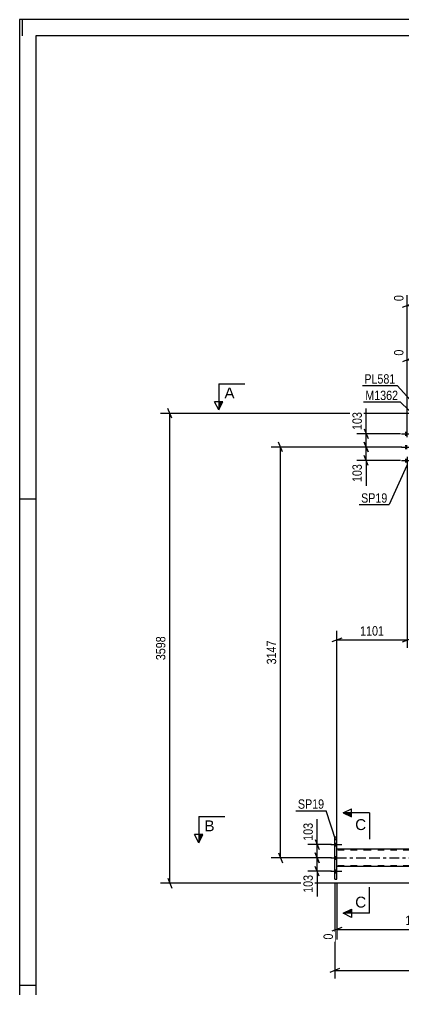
# Model space of a CAD drawing. Header units: millimetres. Extents: x 0 to 841, y 0 to 594.
# Drawn here: x 0 to 117.8, y 296.8 to 594 of the extents above; entities that cross this region are included whole.
import ezdxf

# ---------------------------------------------------------------- set-up
doc = ezdxf.new("R2010")
doc.units = ezdxf.units.MM
doc.linetypes.add('DXK_LINE_DOT2', pattern=[3.9198, 1.9599, -1.9599])
doc.linetypes.add('DXK_LINE_DOT3', pattern=[5.9187, 2.979, -0.9799, 0.9799, -0.9799])
doc.styles.add('Arial', font='ARIAL.TTF', dxfattribs={"height": 0.2})
doc.styles.add('Arial Narrow', font='ARIALN.TTF', dxfattribs={"height": 0.2})

# ---------------------------------------------------------------- blocks, each defined once
blk = doc.blocks.new('Unknown-318893670-1135')
at = {"color": 5, "linetype": 'Continuous'}
for p, q in [((841, 594), (0, 594)), ((0, 594), (0, 0)), ((1, 589), (1, 594)), ((836, 589), (5, 589)), ((5, 589), (5, 5)), ((5, 447), (0, 447)), ((5, 298), (0, 298))]:
    blk.add_line(p, q, dxfattribs=at)
blk = doc.blocks.new('Part-318893670-3443 - 3250')
at = {"color": 2, "linetype": 'Continuous'}
for p, q in [((107.42, 339.76), (97.3, 339.76)), ((225.3, 339.76), (107.52, 339.76)), ((107.42, 334.48), (97.3, 334.48)), ((225.3, 334.48), (107.52, 334.48))]:
    blk.add_line(p, q, dxfattribs=at)
at = {"color": 7, "linetype": 'DXK_LINE_DOT2'}
for p, q in [((97.3, 334.48), (97.3, 339.76)), ((107.42, 339.52), (97.3, 339.52)), ((715.44, 339.52), (107.52, 339.52)), ((107.42, 334.72), (97.3, 334.72)), ((715.44, 334.72), (107.52, 334.72))]:
    blk.add_line(p, q, dxfattribs=at)
at = {"color": 7, "linetype": 'DXK_LINE_DOT3'}
for p, q in [((97.3, 337.12), (107.42, 337.12)), ((107.52, 337.12), (715.44, 337.12))]:
    blk.add_line(p, q, dxfattribs=at)
blk = doc.blocks.new('Bolt-318893670-3543 - 3250')
at = {"linetype": 'Continuous'}
for points in [[(97.3, 340.78), (97.3, 341.66), (96.66, 341.66), (96.66, 340.78)], [(97.3, 340.78), (97.3, 341.66), (96.66, 341.66), (96.66, 340.78)], [(97.3, 340.78), (97.3, 341.66), (96.66, 341.66), (96.66, 340.78)], [(97.3, 336.68), (97.3, 337.56), (96.66, 337.56), (96.66, 336.68)], [(97.3, 336.68), (97.3, 337.56), (96.66, 337.56), (96.66, 336.68)], [(97.3, 332.58), (97.3, 333.46), (96.66, 333.46), (96.66, 332.58)], [(97.3, 332.58), (97.3, 333.46), (96.66, 333.46), (96.66, 332.58)], [(97.3, 332.58), (97.3, 333.46), (96.66, 333.46), (96.66, 332.58)]]:
    blk.add_hatch(color=1, dxfattribs=at).paths.add_polyline_path(points)
at = {"color": 1, "linetype": 'Continuous'}
for p, q in [((95.5, 341.22), (98.82, 341.22)), ((95.5, 341.22), (98.82, 341.22)), ((95.5, 341.22), (98.82, 341.22)), ((96.66, 341.66), (97.3, 341.66)), ((96.66, 341.66), (97.3, 341.66)), ((96.66, 341.66), (97.3, 341.66)), ((96.66, 340.78), (97.3, 340.78)), ((96.66, 340.78), (97.3, 340.78)), ((96.66, 340.78), (97.3, 340.78)), ((95.5, 337.12), (98.82, 337.12)), ((95.5, 337.12), (98.82, 337.12)), ((96.66, 337.56), (97.3, 337.56)), ((96.66, 337.56), (97.3, 337.56)), ((96.66, 336.68), (97.3, 336.68)), ((96.66, 336.68), (97.3, 336.68)), ((95.5, 333.02), (98.82, 333.02)), ((95.5, 333.02), (98.82, 333.02)), ((95.5, 333.02), (98.82, 333.02)), ((96.66, 333.46), (97.3, 333.46)), ((96.66, 333.46), (97.3, 333.46)), ((96.66, 333.46), (97.3, 333.46)), ((96.66, 332.58), (97.3, 332.58)), ((96.66, 332.58), (97.3, 332.58)), ((96.66, 332.58), (97.3, 332.58))]:
    blk.add_line(p, q, dxfattribs=at)
blk = doc.blocks.new('Bolt-318893670-3594 - 3250')
at = {"linetype": 'Continuous'}
for points in [[(118.92, 466.64), (118.92, 467.52), (118.28, 467.52), (118.28, 466.64)], [(118.92, 466.64), (118.92, 467.52), (118.28, 467.52), (118.28, 466.64)], [(118.92, 466.64), (118.92, 467.52), (118.28, 467.52), (118.28, 466.64)], [(118.92, 462.54), (118.92, 463.42), (118.28, 463.42), (118.28, 462.54)], [(118.92, 462.54), (118.92, 463.42), (118.28, 463.42), (118.28, 462.54)], [(118.92, 458.44), (118.92, 459.32), (118.28, 459.32), (118.28, 458.44)], [(118.92, 458.44), (118.92, 459.32), (118.28, 459.32), (118.28, 458.44)], [(118.92, 458.44), (118.92, 459.32), (118.28, 459.32), (118.28, 458.44)]]:
    blk.add_hatch(color=1, dxfattribs=at).paths.add_polyline_path(points)
at = {"color": 1, "linetype": 'Continuous'}
for p, q in [((117.12, 467.08), (120.44, 467.08)), ((117.12, 467.08), (120.44, 467.08)), ((117.12, 467.08), (120.44, 467.08)), ((118.28, 467.52), (118.92, 467.52)), ((118.28, 467.52), (118.92, 467.52)), ((118.28, 467.52), (118.92, 467.52)), ((118.28, 466.64), (118.92, 466.64)), ((118.28, 466.64), (118.92, 466.64)), ((118.28, 466.64), (118.92, 466.64)), ((117.12, 462.98), (120.44, 462.98)), ((117.12, 462.98), (120.44, 462.98)), ((118.28, 463.42), (118.92, 463.42)), ((118.28, 463.42), (118.92, 463.42)), ((118.28, 462.54), (118.92, 462.54)), ((118.28, 462.54), (118.92, 462.54)), ((117.12, 458.88), (120.44, 458.88)), ((117.12, 458.88), (120.44, 458.88)), ((117.12, 458.88), (120.44, 458.88)), ((118.28, 459.32), (118.92, 459.32)), ((118.28, 459.32), (118.92, 459.32)), ((118.28, 459.32), (118.92, 459.32)), ((118.28, 458.44), (118.92, 458.44)), ((118.28, 458.44), (118.92, 458.44)), ((118.28, 458.44), (118.92, 458.44))]:
    blk.add_line(p, q, dxfattribs=at)
blk = doc.blocks.new('Part-318893670-3684 - 3250')
at = {"color": 2, "linetype": 'Continuous'}
for p, q in [((96.66, 330.62), (96.66, 343.62)), ((96.66, 343.62), (97.3, 343.62)), ((97.3, 330.62), (97.3, 343.62)), ((96.66, 330.62), (97.3, 330.62))]:
    blk.add_line(p, q, dxfattribs=at)
blk = doc.blocks.new('StraightDimension-318893670-4347 - 3250')
at = {"color": 7, "linetype": 'Continuous'}
for p, q in [((121.87, 473.31), (43.24, 473.31)), ((46.69, 471.81), (45.49, 474.81)), ((46.09, 329.39), (46.09, 473.31)), ((45.49, 330.89), (46.69, 327.89)), ((224.3, 329.39), (43.24, 329.39))]:
    blk.add_line(p, q, dxfattribs=at)
at = {"color": 0}
blk.add_wipeout([(45.34, 405.6), (41.14, 405.6), (41.14, 397.09), (45.34, 397.09)], dxfattribs=at)
at = {"color": 3, "style": 'Arial Narrow'}
blk.add_text('3598', height=2.863, rotation=90.0002, dxfattribs=at).set_placement((44.74, 397.69))
blk = doc.blocks.new('StraightDimension-318893670-3990 - 3250')
at = {"color": 7, "linetype": 'Continuous'}
for p, q in [((96.66, 329.62), (96.66, 300.18)), ((98.16, 303.18), (95.16, 301.98)), ((96.66, 302.58), (767.17, 302.58))]:
    blk.add_line(p, q, dxfattribs=at)
blk = doc.blocks.new('StraightDimension-318893670-4001 - 3250')
at = {"color": 7, "linetype": 'Continuous'}
for p, q in [((146.65, 338.76), (146.65, 306.61)), ((97.3, 329.62), (97.3, 312.09)), ((98.8, 315.82), (95.8, 314.62)), ((97.3, 315.22), (146.65, 315.22)), ((145.15, 314.62), (148.15, 315.82))]:
    blk.add_line(p, q, dxfattribs=at)
at = {"color": 0}
blk.add_wipeout([(126.23, 315.97), (126.23, 320.17), (117.72, 320.17), (117.72, 315.97)], dxfattribs=at)
at = {"color": 0, "linetype": 'Continuous'}
for points in [[(96.7, 314.52), (92.5, 314.52), (92.5, 311.49), (96.7, 311.49)], [(146.05, 314.52), (141.85, 314.52), (141.85, 306.01), (146.05, 306.01)]]:
    blk.add_wipeout(points, dxfattribs=at)
at = {"color": 3, "style": 'Arial Narrow'}
blk.add_text('1794', height=2.863, dxfattribs=at).set_placement((118.32, 316.57))
at = {"color": 3, "linetype": 'Continuous', "style": 'Arial Narrow'}
for s, height, p in [('0', 2.86, (96.1, 312.09)), ('1794', 2.863, (145.45, 306.61))]:
    blk.add_text(s, height=height, rotation=90.0002, dxfattribs=at).set_placement(p)
blk = doc.blocks.new('StraightDimension-318893670-4250 - 3250')
at = {"color": 7, "linetype": 'Continuous'}
for p, q in [((80.64, 461.48), (79.44, 464.48)), ((117.28, 462.98), (77.19, 462.98)), ((80.04, 337.12), (80.04, 462.98)), ((95.66, 337.12), (77.19, 337.12)), ((79.44, 338.62), (80.64, 335.62))]:
    blk.add_line(p, q, dxfattribs=at)
at = {"color": 0}
blk.add_wipeout([(79.29, 404.31), (75.09, 404.31), (75.09, 395.8), (79.29, 395.8)], dxfattribs=at)
at = {"color": 3, "style": 'Arial Narrow'}
blk.add_text('3147', height=2.863, rotation=90.0002, dxfattribs=at).set_placement((78.69, 396.4))
blk = doc.blocks.new('StraightDimension-318893670-4255 - 3250')
at = {"color": 7, "linetype": 'Continuous'}
for p, q in [((118.92, 459.98), (118.92, 401.48)), ((98.8, 404.48), (95.8, 403.28)), ((97.3, 340.76), (97.3, 406.73)), ((117.42, 403.28), (120.42, 404.48)), ((97.3, 403.88), (118.92, 403.88))]:
    blk.add_line(p, q, dxfattribs=at)
at = {"color": 0}
blk.add_wipeout([(112.36, 404.63), (112.36, 408.83), (103.85, 408.83), (103.85, 404.63)], dxfattribs=at)
at = {"color": 3, "style": 'Arial Narrow'}
blk.add_text('1101', height=2.863, dxfattribs=at).set_placement((104.45, 405.23))
blk = doc.blocks.new('StraightDimension-318893670-4287 - 3250')
at = {"color": 7, "linetype": 'Continuous'}
for p, q in [((90.68, 342.72), (91.88, 339.72)), ((95.66, 341.22), (88.43, 341.22)), ((91.28, 337.12), (91.28, 341.22)), ((95.66, 337.12), (88.43, 337.12)), ((91.88, 335.62), (90.68, 338.62))]:
    blk.add_line(p, q, dxfattribs=at)
at = {"color": 0}
blk.add_wipeout([(90.53, 348.43), (86.33, 348.43), (86.33, 341.75), (90.53, 341.75)], dxfattribs=at)
at = {"color": 7, "linetype": 'Continuous'}
blk.add_line((91.28, 341.22), (91.28, 348.96), dxfattribs=at)
blk.add_line((91.28, 341.22), (91.28, 348.96), dxfattribs=at)
at = {"color": 3, "style": 'Arial Narrow'}
blk.add_text('103', height=2.863, rotation=90.0002, dxfattribs=at).set_placement((89.93, 342.35))
blk = doc.blocks.new('StraightDimension-318893670-4295 - 3250')
at = {"color": 7, "linetype": 'Continuous'}
for p, q in [((95.66, 337.12), (88.43, 337.12)), ((90.68, 338.62), (91.88, 335.62)), ((91.28, 333.02), (91.28, 337.12)), ((95.66, 333.02), (88.43, 333.02)), ((91.88, 331.52), (90.68, 334.52))]:
    blk.add_line(p, q, dxfattribs=at)
at = {"color": 0}
blk.add_wipeout([(90.53, 332.5), (86.33, 332.5), (86.33, 325.81), (90.53, 325.81)], dxfattribs=at)
at = {"color": 7, "linetype": 'Continuous'}
blk.add_line((91.28, 333.02), (91.28, 325.29), dxfattribs=at)
blk.add_line((91.28, 333.02), (91.28, 325.29), dxfattribs=at)
at = {"color": 3, "style": 'Arial Narrow'}
blk.add_text('103', height=2.863, rotation=90.0002, dxfattribs=at).set_placement((89.93, 326.41))
blk = doc.blocks.new('StraightDimension-318893670-4304 - 3250')
at = {"color": 7, "linetype": 'Continuous'}
for p, q in [((105.71, 464.48), (106.91, 461.48)), ((116.78, 462.98), (103.46, 462.98)), ((106.31, 458.88), (106.31, 462.98)), ((116.78, 458.88), (103.46, 458.88)), ((106.91, 457.38), (105.71, 460.38))]:
    blk.add_line(p, q, dxfattribs=at)
at = {"color": 0}
blk.add_wipeout([(105.56, 458.36), (101.36, 458.36), (101.36, 451.67), (105.56, 451.67)], dxfattribs=at)
at = {"color": 7, "linetype": 'Continuous'}
blk.add_line((106.31, 458.88), (106.31, 451.15), dxfattribs=at)
blk.add_line((106.31, 458.88), (106.31, 451.15), dxfattribs=at)
at = {"color": 3, "style": 'Arial Narrow'}
blk.add_text('103', height=2.863, rotation=90.0002, dxfattribs=at).set_placement((104.96, 452.27))
blk = doc.blocks.new('StraightDimension-318893670-4314 - 3250')
at = {"color": 7, "linetype": 'Continuous'}
for p, q in [((116.78, 467.08), (103.46, 467.08)), ((105.71, 468.58), (106.91, 465.58)), ((106.31, 462.98), (106.31, 467.08)), ((106.91, 461.48), (105.71, 464.48)), ((116.78, 462.98), (103.46, 462.98))]:
    blk.add_line(p, q, dxfattribs=at)
at = {"color": 0}
blk.add_wipeout([(105.56, 474.29), (101.36, 474.29), (101.36, 467.61), (105.56, 467.61)], dxfattribs=at)
at = {"color": 7, "linetype": 'Continuous'}
blk.add_line((106.31, 467.08), (106.31, 474.82), dxfattribs=at)
blk.add_line((106.31, 467.08), (106.31, 474.82), dxfattribs=at)
at = {"color": 3, "style": 'Arial Narrow'}
blk.add_text('103', height=2.863, rotation=90.0002, dxfattribs=at).set_placement((104.96, 468.21))
blk = doc.blocks.new('StraightDimension-318893670-11378 - 3250')
at = {"color": 7, "linetype": 'Continuous'}
for p, q in [((190.77, 461.98), (190.77, 498.31)), ((118.92, 465.98), (118.92, 492.83)), ((120.42, 490.3), (117.42, 489.1)), ((118.92, 489.7), (190.77, 489.7)), ((189.27, 489.1), (192.27, 490.3))]:
    blk.add_line(p, q, dxfattribs=at)
at = {"color": 0, "linetype": 'Continuous'}
for points in [[(190.17, 498.91), (185.97, 498.91), (185.97, 490.4), (190.17, 490.4)], [(118.32, 493.43), (114.12, 493.43), (114.12, 490.4), (118.32, 490.4)]]:
    blk.add_wipeout(points, dxfattribs=at)
at = {"color": 0}
blk.add_wipeout([(159.1, 490.45), (159.1, 494.65), (150.59, 494.65), (150.59, 490.45)], dxfattribs=at)
at = {"color": 3, "linetype": 'Continuous', "style": 'Arial Narrow'}
for s, height, p in [('1796', 2.863, (189.57, 491)), ('0', 2.86, (117.72, 491))]:
    blk.add_text(s, height=height, rotation=90.0002, dxfattribs=at).set_placement(p)
at = {"color": 3, "style": 'Arial Narrow'}
blk.add_text('1796', height=2.863, dxfattribs=at).set_placement((151.19, 491.05))
blk = doc.blocks.new('StraightDimension-318893670-7899 - 3250')
at = {"color": 7, "linetype": 'Continuous'}
for p, q in [((127.07, 469.91), (127.07, 517.68)), ((118.92, 465.98), (118.92, 509.52)), ((117.42, 505.8), (120.42, 507)), ((118.92, 506.4), (127.07, 506.4)), ((128.57, 507), (125.57, 505.8))]:
    blk.add_line(p, q, dxfattribs=at)
at = {"color": 0}
blk.add_wipeout([(126.34, 507.15), (126.34, 511.35), (119.65, 511.35), (119.65, 507.15)], dxfattribs=at)
at = {"color": 0, "linetype": 'Continuous'}
for points in [[(126.47, 518.28), (122.27, 518.28), (122.27, 511.6), (126.47, 511.6)], [(118.32, 510.12), (114.12, 510.12), (114.12, 507.1), (118.32, 507.1)]]:
    blk.add_wipeout(points, dxfattribs=at)
at = {"color": 3, "linetype": 'Continuous', "style": 'Arial Narrow'}
for s, height, p in [('204', 2.863, (125.87, 512.2)), ('0', 2.86, (117.72, 507.7))]:
    blk.add_text(s, height=height, rotation=90.0002, dxfattribs=at).set_placement(p)
at = {"color": 3, "style": 'Arial Narrow'}
blk.add_text('204', height=2.863, dxfattribs=at).set_placement((120.25, 507.75))
blk = doc.blocks.new('SectionMark-318893670-4681 - 3250')
at = {"color": 6, "linetype": 'Continuous'}
for p, q in [((99.3, 350.9), (101.8, 352.15)), ((107.3, 350.9), (99.3, 350.9)), ((107.3, 320.14), (99.3, 320.14)), ((101.8, 318.89), (99.3, 320.14))]:
    blk.add_line(p, q, dxfattribs=at)
at = {"color": 0, "linetype": 'Continuous'}
for points in [[(106.3, 345.65), (106.3, 349.15), (102.93, 349.15), (102.93, 345.65)], [(106.3, 321.89), (106.3, 325.39), (102.93, 325.39), (102.93, 321.89)]]:
    blk.add_wipeout(points, dxfattribs=at)
at = {"linetype": 'Continuous'}
for points in [[(101.8, 350.9), (101.8, 349.65), (99.3, 350.9)], [(101.8, 321.39), (101.8, 320.14), (99.3, 320.14)]]:
    blk.add_hatch(color=6, dxfattribs=at).paths.add_polyline_path(points)
at = {"color": 6, "linetype": 'Continuous'}
for p, q in [((99.3, 350.9), (101.8, 349.65)), ((101.8, 349.65), (101.8, 352.15)), ((107.3, 350.9), (107.3, 342.9)), ((107.3, 320.14), (107.3, 328.14)), ((99.3, 320.14), (101.8, 321.39)), ((101.8, 321.39), (101.8, 318.89))]:
    blk.add_line(p, q, dxfattribs=at)
at = {"color": 3, "linetype": 'Continuous', "style": 'Arial'}
for p in [(102.93, 345.65), (102.93, 321.89)]:
    blk.add_text('C', height=3.34, dxfattribs=at).set_placement(p)
blk = doc.blocks.new('Mark-318893670-3422 - 3250')
at = {"color": 0}
blk.add_wipeout([(115.25, 482.42), (115.25, 485.42), (105.74, 485.42), (105.74, 482.42)], dxfattribs=at)
blk.add_wipeout([(115.25, 482.42), (115.25, 485.42), (105.74, 485.42), (105.74, 482.42)], dxfattribs=at)
at = {"color": 30, "linetype": 'Continuous'}
for p in [(105.14, 481.82), (123.79, 473.06)]:
    blk.add_line(p, (115.85, 481.82), dxfattribs=at)
at = {"color": 3, "style": 'Arial Narrow'}
blk.add_text('PL581', height=2.863, dxfattribs=at).set_placement((105.74, 482.42))
blk = doc.blocks.new('SectionMark-318893670-4683 - 3250')
at = {"color": 6, "linetype": 'Continuous'}
for p, q in [((54.96, 349.76), (54.96, 341.76)), ((54.96, 341.76), (53.71, 344.26))]:
    blk.add_line(p, q, dxfattribs=at)
at = {"color": 0, "linetype": 'Continuous'}
blk.add_wipeout([(59.82, 345.26), (59.82, 348.76), (56.71, 348.76), (56.71, 345.26)], dxfattribs=at)
at = {"linetype": 'Continuous'}
blk.add_hatch(color=6, dxfattribs=at).paths.add_polyline_path([(54.96, 344.26), (56.21, 344.26), (54.96, 341.76)])
at = {"color": 6, "linetype": 'Continuous'}
for p, q in [((54.96, 349.76), (62.96, 349.76)), ((56.21, 344.26), (53.71, 344.26)), ((54.96, 341.76), (56.21, 344.26))]:
    blk.add_line(p, q, dxfattribs=at)
at = {"color": 3, "linetype": 'Continuous', "style": 'Arial'}
blk.add_text('B', height=3.34, dxfattribs=at).set_placement((56.71, 345.26))
blk = doc.blocks.new('Mark-318893670-3485 - 3250')
at = {"color": 0}
blk.add_wipeout([(116.1, 477.39), (116.1, 480.39), (106.04, 480.39), (106.04, 477.39)], dxfattribs=at)
blk.add_wipeout([(116.1, 477.39), (116.1, 480.39), (106.04, 480.39), (106.04, 477.39)], dxfattribs=at)
at = {"color": 30, "linetype": 'Continuous'}
for p in [(105.44, 476.79), (128.62, 465.31)]:
    blk.add_line(p, (116.7, 476.79), dxfattribs=at)
at = {"color": 3, "style": 'Arial Narrow'}
blk.add_text('M1362', height=2.863, dxfattribs=at).set_placement((106.04, 477.39))
blk = doc.blocks.new('Mark-318893670-3513 - 3250')
at = {"color": 0}
blk.add_wipeout([(112.79, 445.94), (112.79, 448.94), (104.75, 448.94), (104.75, 445.94)], dxfattribs=at)
blk.add_wipeout([(112.79, 445.94), (112.79, 448.94), (104.75, 448.94), (104.75, 445.94)], dxfattribs=at)
at = {"color": 30, "linetype": 'Continuous'}
for p in [(118.8, 457.37), (104.15, 445.34)]:
    blk.add_line(p, (113.39, 445.34), dxfattribs=at)
at = {"color": 3, "style": 'Arial Narrow'}
blk.add_text('SP19', height=2.863, dxfattribs=at).set_placement((104.75, 445.94))
blk = doc.blocks.new('Mark-318893670-3680 - 3250')
at = {"color": 0}
blk.add_wipeout([(93.41, 352.18), (93.41, 355.18), (85.37, 355.18), (85.37, 352.18)], dxfattribs=at)
blk.add_wipeout([(93.41, 352.18), (93.41, 355.18), (85.37, 355.18), (85.37, 352.18)], dxfattribs=at)
at = {"color": 30, "linetype": 'Continuous'}
for p in [(84.77, 351.58), (97.01, 342.49)]:
    blk.add_line(p, (94.01, 351.58), dxfattribs=at)
at = {"color": 3, "style": 'Arial Narrow'}
blk.add_text('SP19', height=2.863, dxfattribs=at).set_placement((85.37, 352.18))
blk = doc.blocks.new('SectionMark-318893670-4677 - 3250')
at = {"color": 6, "linetype": 'Continuous'}
for p, q in [((61.1, 482.38), (61.1, 474.38)), ((61.1, 474.38), (59.85, 476.88))]:
    blk.add_line(p, q, dxfattribs=at)
at = {"color": 0, "linetype": 'Continuous'}
blk.add_wipeout([(65.96, 477.88), (65.96, 481.38), (62.85, 481.38), (62.85, 477.88)], dxfattribs=at)
at = {"linetype": 'Continuous'}
blk.add_hatch(color=6, dxfattribs=at).paths.add_polyline_path([(61.1, 476.88), (62.35, 476.88), (61.1, 474.38)])
at = {"color": 6, "linetype": 'Continuous'}
for p, q in [((61.1, 482.38), (69.1, 482.38)), ((62.35, 476.88), (59.85, 476.88)), ((61.1, 474.38), (62.35, 476.88))]:
    blk.add_line(p, q, dxfattribs=at)
at = {"color": 3, "linetype": 'Continuous', "style": 'Arial'}
blk.add_text('A', height=3.34, dxfattribs=at).set_placement((62.85, 477.88))

msp = doc.modelspace()

# ---------------------------------------------------------------- block references
for name in ['Unknown-318893670-1135', 'Bolt-318893670-3594 - 3250', 'Part-318893670-3684 - 3250', 'Bolt-318893670-3543 - 3250', 'Part-318893670-3443 - 3250']:
    msp.add_blockref(name, (0, 0))

# ---------------------------------------------------------------- next in the draw order: block references
msp.add_blockref('StraightDimension-318893670-4347 - 3250', (0, 0))

# ---------------------------------------------------------------- next in the draw order: block references
msp.add_blockref('StraightDimension-318893670-3990 - 3250', (0, 0))

# ---------------------------------------------------------------- next in the draw order: block references
msp.add_blockref('StraightDimension-318893670-4001 - 3250', (0, 0))

# ---------------------------------------------------------------- next in the draw order: block references
msp.add_blockref('StraightDimension-318893670-4250 - 3250', (0, 0))

# ---------------------------------------------------------------- next in the draw order: block references
msp.add_blockref('StraightDimension-318893670-4255 - 3250', (0, 0))

# ---------------------------------------------------------------- next in the draw order: block references
for name in ['StraightDimension-318893670-4304 - 3250', 'SectionMark-318893670-4681 - 3250', 'StraightDimension-318893670-4287 - 3250']:
    msp.add_blockref(name, (0, 0))

# ---------------------------------------------------------------- next in the draw order: block references
for name in ['StraightDimension-318893670-4314 - 3250', 'Mark-318893670-3513 - 3250', 'SectionMark-318893670-4683 - 3250', 'StraightDimension-318893670-4295 - 3250']:
    msp.add_blockref(name, (0, 0))

# ---------------------------------------------------------------- next in the draw order: block references
for name in ['StraightDimension-318893670-11378 - 3250', 'Mark-318893670-3680 - 3250']:
    msp.add_blockref(name, (0, 0))

# ---------------------------------------------------------------- next in the draw order: block references
msp.add_blockref('StraightDimension-318893670-7899 - 3250', (0, 0))

# ---------------------------------------------------------------- next in the draw order: block references
msp.add_blockref('Mark-318893670-3422 - 3250', (0, 0))

# ---------------------------------------------------------------- next in the draw order: block references
msp.add_blockref('Mark-318893670-3485 - 3250', (0, 0))

# ---------------------------------------------------------------- next in the draw order: block references
msp.add_blockref('SectionMark-318893670-4677 - 3250', (0, 0))

doc.saveas('drawing.dxf')
